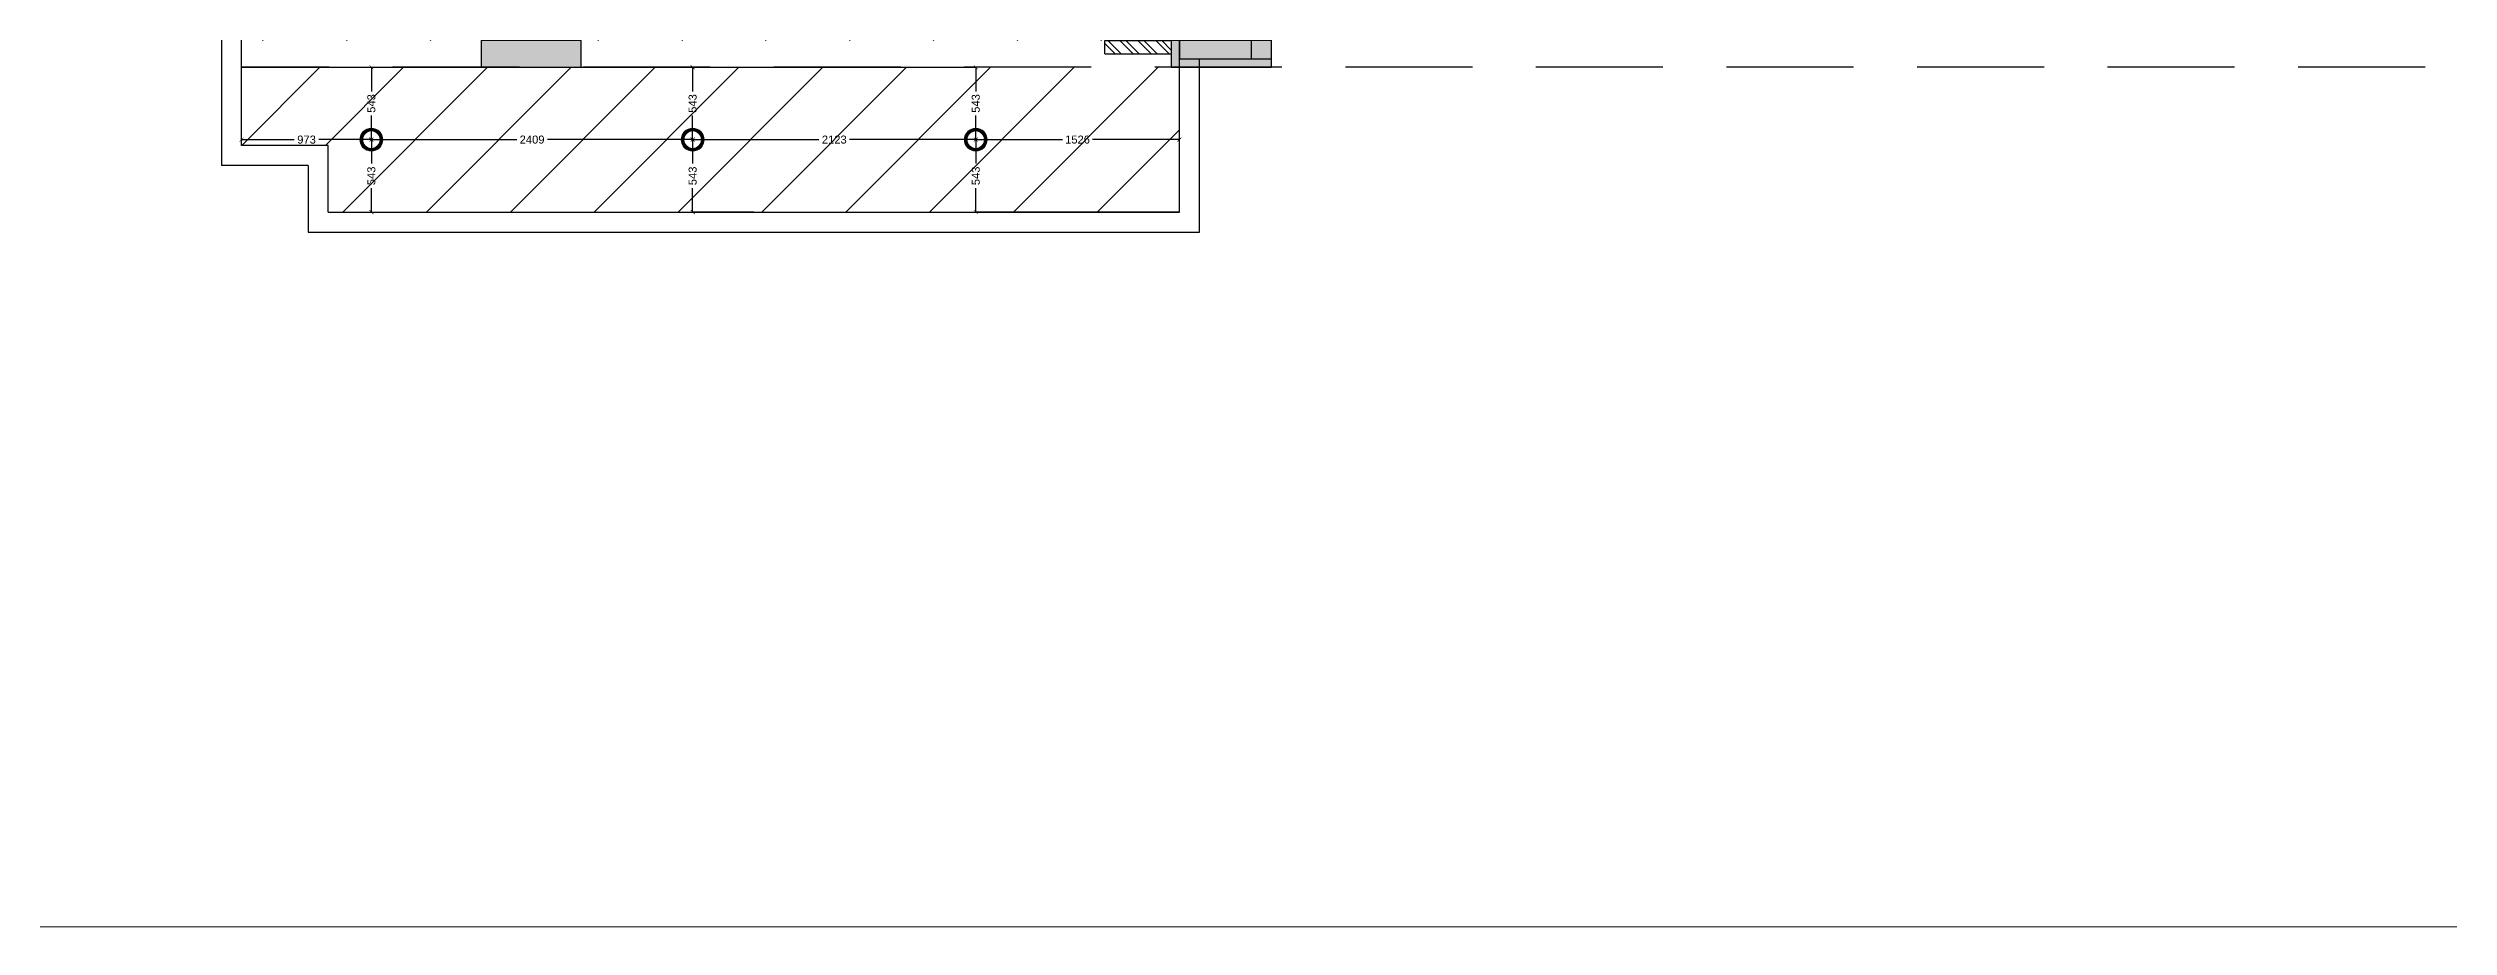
# Model space of a CAD drawing. Header units: millimetres. Extents: x 1464389 to 1998638, y -29162 to 256806.
# Drawn here: x 1706229 to 1724231, y 192286 to 198878 of the extents above; entities that cross this region are included whole.
import ezdxf

# ---------------------------------------------------------------- set-up
doc = ezdxf.new("R2010")
doc.units = ezdxf.units.MM
doc.header["$LTSCALE"] = 15
doc.header["$PDMODE"] = 35
doc.linetypes.add('HIDDEN', pattern=[9.525, 6.35, -3.175])
doc.layers.get('0').update_dxf_attribs({"lineweight": 5})
for name, color, linetype in [('COLUMN', 14, 'Continuous'), ('GFC Walls', 14, 'Continuous'), ('NEW WALL', 5, 'Continuous'), ('S-beamline-7', 8, 'HIDDEN'), ('S-col-3', 3, 'Continuous'), ('S-rcshd-252', 252, 'Continuous')]:
    doc.layers.add(name, color=color, linetype=linetype)
doc.layers.add('dimension', color=1, linetype='Continuous', lineweight=25)
doc.layers.add('ledge wall line', color=252, linetype='Continuous', lineweight=13)
doc.styles.add('ARIAL', font='arial.ttf')
doc.dimstyles.new('SC-25', dxfattribs={"dimtxt": 60, "dimasz": 30, "dimexe": 0, "dimexo": 0, "dimgap": 25, "dimtad": 0, "dimdec": 0, "dimzin": 0, "dimdsep": 46, "dimtxsty": 'ARIAL', "dimblk": 'ARCHTICK', "dimcen": 0.09, "dimdle": 3, "dimclrd": 251, "dimclre": 251, "dimclrt": 1, "dimadec": 0, "dimazin": 0, "dimtfac": 1, "dimtdec": 0, "dimtofl": 0, "dimtmove": 0, "dimatfit": 2, "dimfxl": 100, "dimtolj": 1, "dimtzin": 0, "dimarcsym": 0})

# ---------------------------------------------------------------- blocks, each defined once
blk = doc.blocks.new('C')
at = {"layer": 'S-rcshd-252'}
h = blk.add_hatch(color=1, dxfattribs=at)
h.dxf.hatch_style = 1
h.paths.add_polyline_path([(2188411, 910774), (2187961, 910774), (2187961, 909874), (2188261, 909874), (2188411, 909874)])
h.paths.add_polyline_path([(2188411, 899641), (2188261, 899641), (2187961, 899641), (2187961, 898741), (2188411, 898741)])
h.paths.add_polyline_path([(2188711, 896750), (2187961, 896750), (2187961, 896550), (2188711, 896550)])
h.paths.add_polyline_path([(2193256, 899641), (2192781, 899641), (2192781, 898686), (2193256, 898686)])
h.paths.add_polyline_path([(2193196, 896750), (2193135, 896750), (2193135, 896550), (2193196, 896550)])
h.paths.add_polyline_path([(2193346, 896614), (2193196, 896614), (2193196, 896550), (2193346, 896550)])
h.paths.add_polyline_path([(2193736, 896750), (2193196, 896750), (2193196, 896614), (2193736, 896614)])
h.paths.add_polyline_path([(2193886, 896614), (2193736, 896614), (2193346, 896614), (2193346, 896550), (2193886, 896550)])
h.paths.add_polyline_path([(2193886, 896750), (2193736, 896750), (2193736, 896614), (2193886, 896614)])
h.paths.add_polyline_path([(2198475, 899036), (2198000, 899036), (2198000, 898722), (2198475, 898720)])
h.paths.add_polyline_path([(2198475, 899651), (2198000, 899651), (2198000, 899036), (2198475, 899036)])
h.paths.add_polyline_path([(2203030, 897190), (2202880, 897190), (2202880, 896750), (2203030, 896750)])
h.paths.add_polyline_path([(2203145, 897190), (2203030, 897190), (2203030, 896750), (2203145, 896750)])
h.paths.add_polyline_path([(2203145, 896750), (2203030, 896750), (2203030, 896550), (2203145, 896550)])
h.paths.add_polyline_path([(2203030, 896750), (2202880, 896750), (2202880, 896550), (2203030, 896550)])
h.paths.add_polyline_path([(2203030, 896550), (2202880, 896550), (2202880, 896520), (2203030, 896520)])
h.paths.add_polyline_path([(2203145, 896550), (2203030, 896550), (2203030, 896520), (2203145, 896520)])
h.paths.add_polyline_path([(2208039, 896750), (2207774, 896750), (2207774, 896550), (2208039, 896550)])
h.paths.add_polyline_path([(2208039, 897190), (2207774, 897190), (2207774, 896750), (2208039, 896750)])
h.paths.add_polyline_path([(2208039, 896550), (2207774, 896550), (2207774, 896520), (2208039, 896520)])
h.paths.add_polyline_path([(2208039, 901491), (2207774, 901491), (2207774, 900691), (2208039, 900691)])
h.paths.add_polyline_path([(2208039, 905638), (2207694, 905638), (2207694, 904838), (2208039, 904838)])
h.paths.add_polyline_path([(2208039, 909712), (2207694, 909712), (2207694, 908912), (2208039, 908912)])
h.paths.add_polyline_path([(2203060, 910774), (2202610, 910774), (2202610, 909874), (2203060, 909874)])
h.paths.add_polyline_path([(2198475, 910774), (2198025, 910774), (2198025, 909874), (2198475, 909874)])
h.paths.add_polyline_path([(2193260, 910774), (2192810, 910774), (2192810, 909874), (2193260, 909874)])
blk = doc.blocks.new('3rd floor beam')
at = {"layer": 'S-beamline-7', "color": 9, "ltscale": 10, "true_color": 0xc7c8ca}
blk.add_lwpolyline([(2205665, 735997), (2182149, 735997)], dxfattribs=at)
blk = doc.blocks.new('outer wall')
at = {"layer": 'GFC Walls'}
for p, q in [((882787.9, -160136.9), (882787.9, -158053.9)), ((874916.9, -159905.4), (874916.9, -160935.9)), ((875066.9, -160785.9), (875066.9, -159905.4)), ((882097.9, -160241.9), (882097.9, -160000.4)), ((882247.9, -161435.9), (882247.9, -160136.9)), ((882247.9, -160136.9), (882637.9, -160136.9)), ((882637.9, -160136.9), (882787.9, -160136.9)), ((882097.9, -160296.9), (882097.9, -160241.9)), ((882097.9, -161200.9), (882097.9, -160296.9)), ((875566.9, -160935.9), (874916.9, -160935.9)), ((875716.9, -160785.9), (875066.9, -160785.9)), ((875566.9, -160935.9), (875566.9, -161285.9)), ((875716.9, -161285.9), (875716.9, -160785.9)), ((875566.9, -161285.9), (875566.9, -161435.9)), ((875716.9, -161285.9), (882097.9, -161285.9)), ((882097.9, -161285.9), (882097.9, -161200.9)), ((875566.9, -161435.9), (882097.9, -161435.9)), ((882097.9, -161435.9), (882247.9, -161435.9))]:
    blk.add_line(p, q, dxfattribs=at)
blk.add_lwpolyline([(882097.9, -160136.9), (882637.9, -160136.9), (882637.9, -160000.4), (882097.9, -160000.4)], close=True, dxfattribs=at)
blk = doc.blocks.new('INTRNAL WALLS')
at = {"layer": 'ledge wall line'}
h = blk.add_hatch(dxfattribs=at)
h.set_pattern_fill('ANSI32', color=256, scale=10, angle=90)
h.paths.add_polyline_path([(881833, -153970), (884112, -153970), (884112, -153820), (881683, -153820), (881683, -157110), (881833, -157110)])
h.paths.add_polyline_path([(882312, -149582), (883965, -149582), (883965, -149432), (881862, -149432), (881862, -147927), (881712, -147927), (881712, -149582), (882162, -149582), (882162, -152470), (881712, -152470), (881712, -152620), (883962, -152620), (883962, -152820), (884112, -152820), (884112, -152470), (882312, -152470)])
h.paths.add_polyline_path([(880483, -151120), (875067, -151120), (875067, -151270), (876950, -151270), (876950, -152620), (877891, -152620), (877891, -152470), (877100, -152470), (877100, -151270), (878641, -151270), (878641, -152620), (878788, -152620), (878788, -151270), (878933, -151270), (880333, -151270), (880333, -152470), (879538, -152470), (879538, -152620), (880333, -152620), (880333, -152911), (880483, -152911)])
h.paths.add_polyline_path([(880483, -148961), (880483, -147927), (880333, -147927), (880333, -148961), (874917, -148961), (874917, -149111), (880333, -149111), (880333, -150220), (880483, -150220)])
h.paths.add_polyline_path([(880483, -146877), (877313, -146877), (877313, -144171), (880333, -144645), (880333, -145977), (880483, -145977), (880483, -144517), (876791, -143937), (876791, -143775), (876641, -143775), (876641, -144065), (877163, -144147), (877163, -146877), (875067, -146877), (875067, -147027), (880483, -147027)])
h.paths.add_polyline_path([(884112, -145078), (881712, -144708), (881712, -145077), (881862, -145077), (881862, -144883), (883962, -145207), (883962, -146877), (881712, -146877), (881712, -147027), (883962, -147027), (883967, -151569), (884117, -151569)])
h.paths.add_polyline_path([(886927, -144298), (886777, -144275), (886777, -148282), (884115, -148282), (884115, -148432), (886927, -148432)])
h.paths.add_polyline_path([(889911, -149432), (889911, -144757), (889761, -144734), (889761, -149432), (886221, -149432), (886221, -149582), (889761, -149582), (889761, -155900), (889911, -155900)])
h.paths.add_polyline_path([(881638, -158065), (881683, -158065), (881683, -157965), (881538, -157965), (881538, -159250), (881638, -159250)])
h.paths.add_polyline_path([(882037, -160000), (881538, -160000), (881538, -160100), (882037, -160100)])
h.paths.add_polyline_path([(884112, -154870), (883962, -154870), (883962, -157860), (884112, -157860)])
h.paths.add_polyline_path([(880783, -155840), (880483, -155840), (880483, -153811), (878183, -153811), (878183, -153970), (880333, -153970), (880333, -155840), (878333, -155840), (878333, -154720), (878183, -154720), (878183, -155840), (877313, -155840), (877163, -155840), (877163, -157110), (877313, -157110), (877313, -155990), (880783, -155987)])
h.paths.add_polyline_path([(876413, -155840), (875067, -155840), (875067, -155990), (876413, -155990)])
h.paths.add_polyline_path([(876863, -157860), (875067, -157860), (875067, -158010), (876863, -158010)])
h.paths.add_polyline_path([(876791, -142736), (876641, -142714), (876641, -142876), (876791, -142876)])
h.paths.add_polyline_path([(884112, -143864), (883962, -143841), (883962, -144155), (884112, -144155)])
h = blk.add_hatch(dxfattribs=at)
h.set_pattern_fill('ANSI32', color=256, scale=10, angle=90)
h.paths.add_polyline_path([(887561, -155800), (885171, -155800), (885171, -155900), (887561, -155900)])
h.paths.add_polyline_path([(885321, -149582), (885171, -149582), (885171, -155800), (885321, -155800)])
at = {"layer": 'NEW WALL'}
for p, q in [((876641, -143775), (876641, -144065)), ((876791, -143775), (876641, -143775)), ((876791, -143937), (876791, -143775)), ((880483, -144517), (876791, -143937)), ((883962, -144155), (883962, -143841)), ((883962, -143841), (884112, -143864)), ((884112, -144155), (884112, -143864)), ((877163, -144147), (876641, -144065)), ((877163, -144147), (877163, -146877)), ((880333, -144645), (877313, -144171)), ((877313, -144171), (877313, -146877)), ((883962, -144155), (884112, -144155)), ((886777, -144275), (886777, -148282)), ((886777, -144275), (886927, -144298)), ((886927, -144298), (886927, -148432)), ((880483, -144517), (880483, -145977)), ((880333, -144645), (880333, -145977)), ((881712, -144708), (884112, -145078)), ((881712, -144708), (881712, -145077)), ((881862, -144883), (883962, -145207)), ((881862, -144883), (881862, -145077)), ((881712, -145077), (881862, -145077)), ((883962, -146877), (883962, -145207)), ((880333, -145977), (880483, -145977)), ((877163, -146877), (875067, -146877)), ((875067, -146877), (875067, -147027)), ((880483, -146877), (877313, -146877)), ((880483, -146877), (880483, -147027)), ((883962, -146877), (881712, -146877)), ((881712, -146877), (881712, -147027)), ((880483, -147027), (875067, -147027)), ((881712, -147027), (883962, -147027)), ((880333, -148961), (880333, -147927)), ((880483, -147927), (880333, -147927)), ((880483, -148961), (880483, -147927)), ((881712, -147927), (881712, -149277)), ((881712, -149582), (881712, -147927)), ((881712, -147927), (881862, -147927)), ((881862, -147927), (881862, -149432)), ((880333, -148961), (874917, -148961)), ((874917, -148961), (874917, -149111)), ((880483, -150220), (880483, -148961)), ((880333, -149111), (874917, -149111)), ((880333, -150220), (880333, -149111)), ((882162, -149582), (881712, -149582)), ((882162, -149582), (882162, -152470)), ((882312, -149582), (883962, -149582)), ((882312, -152470), (882312, -149582)), ((885171, -149582), (885321, -149582)), ((886221, -149582), (886221, -149432)), ((880483, -150220), (880333, -150220)), ((880483, -151120), (875067, -151120)), ((875067, -151270), (875067, -151120)), ((880483, -151120), (880483, -152911)), ((876950, -151270), (875067, -151270)), ((876950, -151270), (876950, -152620)), ((878641, -151270), (877100, -151270)), ((877100, -151270), (877100, -152470)), ((878641, -152620), (878641, -151270)), ((878783, -151270), (878933, -151270)), ((880333, -151270), (878788, -151270)), ((878788, -152620), (878788, -151270)), ((880333, -151270), (880333, -152470)), ((877891, -152470), (877100, -152470)), ((877891, -152620), (877891, -152470)), ((880333, -152470), (879538, -152470)), ((879538, -152620), (879538, -152470)), ((877891, -152620), (876950, -152620)), ((878641, -152620), (878791, -152620)), ((880333, -152620), (879538, -152620)), ((880333, -152620), (880333, -152911)), ((880333, -152911), (880483, -152911)), ((878183, -153811), (880483, -153811)), ((878183, -153970), (878183, -153811)), ((880483, -153811), (880483, -155840)), ((881683, -153820), (881683, -157110)), ((881683, -153820), (884112, -153820)), ((884112, -153820), (884112, -153970)), ((880333, -153970), (878183, -153970)), ((880333, -153970), (880333, -155840)), ((881833, -153970), (881833, -157110)), ((881833, -153970), (884112, -153970)), ((878183, -155840), (878183, -154720)), ((878183, -154720), (878333, -154720)), ((878333, -154720), (878333, -155840)), ((883962, -154870), (883962, -157860)), ((883962, -154870), (884112, -154870)), ((884112, -154870), (884112, -157860)), ((878183, -155840), (877313, -155840)), ((878333, -155840), (880333, -155840)), ((880483, -155840), (880783, -155840)), ((880783, -155840), (880783, -155987)), ((887561, -155800), (887561, -155900)), ((880783, -155987), (877313, -155990)), ((881683, -157110), (881833, -157110)), ((883962, -157860), (884112, -157860)), ((881538, -159250), (881538, -157965)), ((881538, -157965), (881683, -157965)), ((881683, -158065), (881683, -157965)), ((881638, -159250), (881638, -158065)), ((881638, -158065), (881683, -158065)), ((881538, -159250), (881638, -159250)), ((881538, -160000), (882037, -160000)), ((881538, -160100), (881538, -160000)), ((882037, -160000), (882037, -160100)), ((881538, -160100), (882037, -160100))]:
    blk.add_line(p, q, dxfattribs=at)
for points in [[(876791, -142876), (876641, -142876), (876641, -142714), (876791, -142736)], [(876413, -155840), (875067, -155840), (875067, -155990), (876413, -155990)], [(875067, -157860), (876863, -157860), (876863, -158010), (875067, -158010)]]:
    blk.add_lwpolyline(points, close=True, dxfattribs=at)
for points in [[(889761, -149432), (889761, -144734), (889911, -144757), (889911, -149432)], [(884112, -145078), (884117, -151569), (883967, -151569), (883962, -147027)], [(886777, -148282), (884112, -148282)], [(886927, -148432), (884112, -148432)], [(881862, -149432), (883962, -149432)], [(885171, -149582), (885171, -155900), (887561, -155900)], [(885321, -149582), (885321, -155800), (887561, -155800)], [(889761, -149432), (886221, -149432)], [(889761, -155900), (889761, -149582), (886221, -149582)], [(889761, -155900), (889911, -155900), (889911, -149432)], [(882312, -152470), (884112, -152470), (884112, -152820), (883962, -152820), (883962, -152620), (881712, -152620), (881712, -152470), (882162, -152470)], [(877313, -155990), (877313, -157110), (877163, -157110), (877163, -155840), (877313, -155840)]]:
    blk.add_lwpolyline(points, dxfattribs=at)
blk = doc.blocks.new('Hanging light')
h = blk.add_hatch(color=30)
h.dxf.hatch_style = 1
h.set_gradient(color1=(242, 103, 34), color2=(255, 255, 0), name='CYLINDER')
h.paths.add_polyline_path([(163326, 34665, 1), (163156, 34665, 1)])
h.paths.add_polyline_path([(163176, 34665, -1), (163306, 34665, -1)], flags=16)
at = {"color": 3}
for radius in [85.2, 65.2]:
    blk.add_circle((163241, 34665), radius, dxfattribs=at)
blk = doc.blocks.new('_ArchTick')
at = {"color": 0, "linetype": 'ByBlock', "const_width": 0.15}
blk.add_lwpolyline([(-0.5, -0.5), (0.5, 0.5)], dxfattribs=at)
blk = doc.blocks.new('*D881')
at = {"layer": 'Defpoints', "color": 0, "ltscale": 0.25, "transparency": 16777216}
for p in [(1707680, 198191), (1707680, 198148), (1708653, 198191)]:
    blk.add_point(p, dxfattribs=at)
at = {"layer": 'dimension', "color": 251, "lineweight": -2, "ltscale": 0.25, "transparency": 16777216}
for p, q in [((1707677, 198191), (1708075, 198191)), ((1707680, 198148), (1707680, 198191)), ((1708656, 198191), (1708258, 198191))]:
    blk.add_line(p, q, dxfattribs=at)
at = {"layer": 'dimension', "color": 251, "lineweight": -2, "ltscale": 0.25, "transparency": 16777216, "xscale": 30, "yscale": 30, "zscale": 30, "rotation": 180}
blk.add_blockref('_ArchTick', (1707680, 198191), dxfattribs=at)
at = {"layer": 'dimension', "color": 251, "lineweight": -2, "ltscale": 0.25, "transparency": 16777216, "xscale": 30, "yscale": 30, "zscale": 30}
blk.add_blockref('_ArchTick', (1708653, 198191), dxfattribs=at)
at = {"layer": 'dimension', "color": 1, "ltscale": 0.25, "transparency": 16777216, "insert": (1708167, 198191), "char_height": 60, "attachment_point": 5, "style": 'ARIAL'}
blk.add_mtext('\\A1;973', dxfattribs=at)
blk = doc.blocks.new('*D882')
at = {"layer": 'Defpoints', "color": 0, "ltscale": 0.25, "transparency": 16777216}
for p in [(1708653, 198191), (1711062, 198191), (1711062, 198191)]:
    blk.add_point(p, dxfattribs=at)
at = {"layer": 'dimension', "color": 251, "lineweight": -2, "ltscale": 0.25, "transparency": 16777216}
for p, q in [((1708650, 198191), (1709743, 198191)), ((1711065, 198191), (1709973, 198191))]:
    blk.add_line(p, q, dxfattribs=at)
at = {"layer": 'dimension', "color": 251, "lineweight": -2, "ltscale": 0.25, "transparency": 16777216, "xscale": 30, "yscale": 30, "zscale": 30, "rotation": 180}
blk.add_blockref('_ArchTick', (1708653, 198191), dxfattribs=at)
at = {"layer": 'dimension', "color": 251, "lineweight": -2, "ltscale": 0.25, "transparency": 16777216, "xscale": 30, "yscale": 30, "zscale": 30}
blk.add_blockref('_ArchTick', (1711062, 198191), dxfattribs=at)
at = {"layer": 'dimension', "color": 1, "ltscale": 0.25, "transparency": 16777216, "insert": (1709858, 198191), "char_height": 60, "attachment_point": 5, "style": 'ARIAL'}
blk.add_mtext('\\A1;2409', dxfattribs=at)
blk = doc.blocks.new('*D883')
at = {"layer": 'Defpoints', "color": 0, "ltscale": 0.25, "transparency": 16777216}
for p in [(1711062, 198191), (1713185, 198191), (1713185, 198191)]:
    blk.add_point(p, dxfattribs=at)
at = {"layer": 'dimension', "color": 251, "lineweight": -2, "ltscale": 0.25, "transparency": 16777216}
for p, q in [((1711059, 198191), (1712009, 198191)), ((1713188, 198191), (1712239, 198191))]:
    blk.add_line(p, q, dxfattribs=at)
at = {"layer": 'dimension', "color": 251, "lineweight": -2, "ltscale": 0.25, "transparency": 16777216, "xscale": 30, "yscale": 30, "zscale": 30, "rotation": 180}
blk.add_blockref('_ArchTick', (1711062, 198191), dxfattribs=at)
at = {"layer": 'dimension', "color": 251, "lineweight": -2, "ltscale": 0.25, "transparency": 16777216, "xscale": 30, "yscale": 30, "zscale": 30}
blk.add_blockref('_ArchTick', (1713185, 198191), dxfattribs=at)
at = {"layer": 'dimension', "color": 1, "ltscale": 0.25, "transparency": 16777216, "insert": (1712124, 198191), "char_height": 60, "attachment_point": 5, "style": 'ARIAL'}
blk.add_mtext('\\A1;2123', dxfattribs=at)
blk = doc.blocks.new('*D884')
at = {"layer": 'Defpoints', "color": 0, "ltscale": 0.25, "transparency": 16777216}
for p in [(1713185, 198191), (1714711, 198191), (1714711, 198185)]:
    blk.add_point(p, dxfattribs=at)
at = {"layer": 'dimension', "color": 251, "lineweight": -2, "ltscale": 0.25, "transparency": 16777216}
for p, q in [((1713182, 198191), (1713836, 198191)), ((1714714, 198191), (1714060, 198191)), ((1714711, 198185), (1714711, 198191))]:
    blk.add_line(p, q, dxfattribs=at)
at = {"layer": 'dimension', "color": 251, "lineweight": -2, "ltscale": 0.25, "transparency": 16777216, "xscale": 30, "yscale": 30, "zscale": 30, "rotation": 180}
blk.add_blockref('_ArchTick', (1713185, 198191), dxfattribs=at)
at = {"layer": 'dimension', "color": 251, "lineweight": -2, "ltscale": 0.25, "transparency": 16777216, "xscale": 30, "yscale": 30, "zscale": 30}
blk.add_blockref('_ArchTick', (1714711, 198191), dxfattribs=at)
at = {"layer": 'dimension', "color": 1, "ltscale": 0.25, "transparency": 16777216, "insert": (1713948, 198191), "char_height": 60, "attachment_point": 5, "style": 'ARIAL'}
blk.add_mtext('\\A1;1526', dxfattribs=at)
blk = doc.blocks.new('*D913')
at = {"layer": 'Defpoints', "color": 0, "ltscale": 0.25, "transparency": 16777216}
for p in [(1707680, 198734), (1708653, 198734), (1708653, 198191)]:
    blk.add_point(p, dxfattribs=at)
at = {"layer": 'dimension', "color": 251, "lineweight": -2, "ltscale": 0.25, "transparency": 16777216}
for p, q in [((1707680, 198734), (1708653, 198734)), ((1708653, 198737), (1708653, 198553)), ((1708653, 198188), (1708653, 198371)), ((1708653, 198191), (1708653, 198191))]:
    blk.add_line(p, q, dxfattribs=at)
at = {"layer": 'dimension', "color": 251, "lineweight": -2, "ltscale": 0.25, "transparency": 16777216, "xscale": 30, "yscale": 30, "zscale": 30}
for p, rotation in [((1708653, 198734), 90), ((1708653, 198191), 270)]:
    blk.add_blockref('_ArchTick', p, dxfattribs=dict(at, rotation=rotation))
at = {"layer": 'dimension', "color": 1, "ltscale": 0.25, "transparency": 16777216, "insert": (1708653, 198462), "char_height": 60, "attachment_point": 5, "rotation": 90, "style": 'ARIAL'}
blk.add_mtext('\\A1;543', dxfattribs=at)
blk = doc.blocks.new('*D914')
at = {"layer": 'Defpoints', "color": 0, "ltscale": 0.25, "transparency": 16777216}
for p in [(1708653, 198191), (1708330, 197648), (1708653, 197648)]:
    blk.add_point(p, dxfattribs=at)
at = {"layer": 'dimension', "color": 251, "lineweight": -2, "ltscale": 0.25, "transparency": 16777216}
for p, q in [((1708653, 198194), (1708653, 198011)), ((1708653, 198191), (1708653, 198191)), ((1708653, 197645), (1708653, 197828)), ((1708330, 197648), (1708653, 197648))]:
    blk.add_line(p, q, dxfattribs=at)
at = {"layer": 'dimension', "color": 251, "lineweight": -2, "ltscale": 0.25, "transparency": 16777216, "xscale": 30, "yscale": 30, "zscale": 30}
for p, rotation in [((1708653, 198191), 90), ((1708653, 197648), 270)]:
    blk.add_blockref('_ArchTick', p, dxfattribs=dict(at, rotation=rotation))
at = {"layer": 'dimension', "color": 1, "ltscale": 0.25, "transparency": 16777216, "insert": (1708653, 197919), "char_height": 60, "attachment_point": 5, "rotation": 90, "style": 'ARIAL'}
blk.add_mtext('\\A1;543', dxfattribs=at)
blk = doc.blocks.new('*D915')
at = {"layer": 'Defpoints', "color": 0, "ltscale": 0.25, "transparency": 16777216}
for p in [(1707680, 198734), (1711062, 198734), (1711065, 198191)]:
    blk.add_point(p, dxfattribs=at)
at = {"layer": 'dimension', "color": 251, "lineweight": -2, "ltscale": 0.25, "transparency": 16777216}
for p, q in [((1707680, 198734), (1711062, 198734)), ((1711062, 198737), (1711062, 198553)), ((1711062, 198188), (1711062, 198371)), ((1711065, 198191), (1711062, 198191))]:
    blk.add_line(p, q, dxfattribs=at)
at = {"layer": 'dimension', "color": 251, "lineweight": -2, "ltscale": 0.25, "transparency": 16777216, "xscale": 30, "yscale": 30, "zscale": 30}
for p, rotation in [((1711062, 198734), 90), ((1711062, 198191), 270)]:
    blk.add_blockref('_ArchTick', p, dxfattribs=dict(at, rotation=rotation))
at = {"layer": 'dimension', "color": 1, "ltscale": 0.25, "transparency": 16777216, "insert": (1711062, 198462), "char_height": 60, "attachment_point": 5, "rotation": 90, "style": 'ARIAL'}
blk.add_mtext('\\A1;543', dxfattribs=at)
blk = doc.blocks.new('*D916')
at = {"layer": 'Defpoints', "color": 0, "ltscale": 0.25, "transparency": 16777216}
for p in [(1711064, 198191), (1711062, 197648), (1711521, 197648)]:
    blk.add_point(p, dxfattribs=at)
at = {"layer": 'dimension', "color": 251, "lineweight": -2, "ltscale": 0.25, "transparency": 16777216}
for p, q in [((1711062, 198194), (1711062, 198011)), ((1711064, 198191), (1711062, 198191)), ((1711062, 197645), (1711062, 197828)), ((1711521, 197648), (1711062, 197648))]:
    blk.add_line(p, q, dxfattribs=at)
at = {"layer": 'dimension', "color": 251, "lineweight": -2, "ltscale": 0.25, "transparency": 16777216, "xscale": 30, "yscale": 30, "zscale": 30}
for p, rotation in [((1711062, 198191), 90), ((1711062, 197648), 270)]:
    blk.add_blockref('_ArchTick', p, dxfattribs=dict(at, rotation=rotation))
at = {"layer": 'dimension', "color": 1, "ltscale": 0.25, "transparency": 16777216, "insert": (1711062, 197919), "char_height": 60, "attachment_point": 5, "rotation": 90, "style": 'ARIAL'}
blk.add_mtext('\\A1;543', dxfattribs=at)
blk = doc.blocks.new('*D917')
at = {"layer": 'Defpoints', "color": 0, "ltscale": 0.25, "transparency": 16777216}
for p in [(1707680, 198734), (1713185, 198734), (1713185, 198191)]:
    blk.add_point(p, dxfattribs=at)
at = {"layer": 'dimension', "color": 251, "lineweight": -2, "ltscale": 0.25, "transparency": 16777216}
for p, q in [((1707680, 198734), (1713185, 198734)), ((1713185, 198737), (1713185, 198553)), ((1713185, 198188), (1713185, 198371)), ((1713185, 198191), (1713185, 198191))]:
    blk.add_line(p, q, dxfattribs=at)
at = {"layer": 'dimension', "color": 251, "lineweight": -2, "ltscale": 0.25, "transparency": 16777216, "xscale": 30, "yscale": 30, "zscale": 30}
for p, rotation in [((1713185, 198734), 90), ((1713185, 198191), 270)]:
    blk.add_blockref('_ArchTick', p, dxfattribs=dict(at, rotation=rotation))
at = {"layer": 'dimension', "color": 1, "ltscale": 0.25, "transparency": 16777216, "insert": (1713185, 198462), "char_height": 60, "attachment_point": 5, "rotation": 90, "style": 'ARIAL'}
blk.add_mtext('\\A1;543', dxfattribs=at)
blk = doc.blocks.new('*D918')
at = {"layer": 'Defpoints', "color": 0, "ltscale": 0.25, "transparency": 16777216}
for p in [(1713185, 198191), (1713185, 197648), (1714711, 197648)]:
    blk.add_point(p, dxfattribs=at)
at = {"layer": 'dimension', "color": 251, "lineweight": -2, "ltscale": 0.25, "transparency": 16777216}
for p, q in [((1713185, 198194), (1713185, 198011)), ((1713185, 198191), (1713185, 198191)), ((1713185, 197645), (1713185, 197828)), ((1714711, 197648), (1713185, 197648))]:
    blk.add_line(p, q, dxfattribs=at)
at = {"layer": 'dimension', "color": 251, "lineweight": -2, "ltscale": 0.25, "transparency": 16777216, "xscale": 30, "yscale": 30, "zscale": 30}
for p, rotation in [((1713185, 198191), 90), ((1713185, 197648), 270)]:
    blk.add_blockref('_ArchTick', p, dxfattribs=dict(at, rotation=rotation))
at = {"layer": 'dimension', "color": 1, "ltscale": 0.25, "transparency": 16777216, "insert": (1713185, 197919), "char_height": 60, "attachment_point": 5, "rotation": 90, "style": 'ARIAL'}
blk.add_mtext('\\A1;543', dxfattribs=at)

msp = doc.modelspace()

# ---------------------------------------------------------------- hatches: boundary and pattern name
at = {"true_color": 0x636466}
h = msp.add_hatch(dxfattribs=at)
h.set_pattern_fill('ANSI31', color=251, scale=140)
h.set_pattern_definition([(45, (882263.97, 177990.95), (-314.30896, 314.30896), [])])
h.paths.add_polyline_path([(1714711.3, 198637.1), (1714711.3, 198692.1), (1714711.3, 198733.5), (1710226, 198733.5), (1710226, 198733.4), (1709476, 198733.4), (1707680.3, 198733.5), (1707680.3, 198148.1), (1708330.3, 198148.1), (1708330.3, 197648.1), (1714711.3, 197648.1), (1714711.3, 197733.1)])
h.paths.add_polyline_path([(1714151.3, 200923.9), (1710001, 200923.8), (1710001, 198973.9), (1710001, 198933.5), (1714151.3, 198933.5), (1714151.3, 198983.5)])
h.paths.add_polyline_path([(1709626, 200923.8), (1707680.3, 200923.7), (1707680.3, 198933.5), (1709626, 198933.5)])

# ---------------------------------------------------------------- linework, layer by layer
msp.add_line((1687036, 192285.6), (1833222.5, 192285.6))
at = {"ltscale": 0.25}
msp.add_lwpolyline([(1698426.2, 192285.6), (1751021.6, 192285.6), (1751021.6, 225109.5), (1698426.2, 225109.5)], close=True, dxfattribs=at)
at = {"layer": 'COLUMN', "color": 240, "true_color": 0xed1f24}
msp.add_lwpolyline([(1710226, 198733.4), (1710226, 198933.4), (1709476, 198933.4), (1709476, 198733.4)], close=True, dxfattribs=at)
at = {"layer": 'S-col-3', "color": 1, "lineweight": -3, "ltscale": 0.15}
msp.add_lwpolyline([(1715401.3, 198733.5), (1715401.3, 198933.5), (1714650.2, 198933.5), (1714650.2, 198733.5)], close=True, dxfattribs=at)

# ---------------------------------------------------------------- block references
for name, p in [('outer wall', (832613.4, 358934)), ('INTRNAL WALLS', (832613.4, 358934)), ('Hanging light', (1545412, 163525.5)), ('Hanging light', (1547821.1, 163525.5)), ('Hanging light', (1549943.8, 163525.5))]:
    msp.add_blockref(name, p)
at = {"layer": 'COLUMN', "color": 240, "true_color": 0xed1f24}
for name, p in [('3rd floor beam', (-474469, -537263.5)), ('C', (-478484.8, -697816.8))]:
    msp.add_blockref(name, p, dxfattribs=at)

# ---------------------------------------------------------------- dimensions: what is measured, and where the dimension line sits
at = {"layer": 'dimension', "ltscale": 0.25}
for base, p1, p2, picture, middle in [((1708653.2, 198733.5), (1708653.2, 198190.8), (1707680.3, 198733.5), '*D913', (1708653.2, 198462.2)), ((1711062.3, 198733.5), (1711065.3, 198190.8), (1707680.3, 198733.5), '*D915', (1711062.3, 198462.2)), ((1713185, 198733.5), (1713185, 198190.8), (1707680.3, 198733.5), '*D917', (1713185, 198462.2)), ((1708653.2, 197648.1), (1708653.2, 198190.8), (1708330.3, 197648.1), '*D914', (1708653.2, 197919.5)), ((1711062.3, 197648.1), (1711063.8, 198190.8), (1711520.8, 197648.1), '*D916', (1711062.3, 197919.5)), ((1713185, 197648.1), (1713185, 198190.8), (1714711.3, 197648.1), '*D918', (1713185, 197919.5))]:
    dim = msp.add_linear_dim(base=base, p1=p1, p2=p2, angle=90, dimstyle='SC-25', dxfattribs=at)
    dim.commit()
    dim.dimension.update_dxf_attribs({"geometry": picture, "text_midpoint": middle})
for base, p1, p2, picture, middle in [((1707680.3, 198190.8), (1708653.2, 198190.8), (1707680.3, 198148.1), '*D881', (1708166.8, 198190.8)), ((1711062.3, 198190.8), (1708653.2, 198190.8), (1711062.3, 198190.8), '*D882', (1709857.7, 198190.8)), ((1713185, 198190.8), (1711062.3, 198190.8), (1713185, 198190.8), '*D883', (1712123.6, 198190.8)), ((1714711.3, 198190.8), (1713185, 198190.8), (1714711.3, 198185.1), '*D884', (1713948.1, 198190.8))]:
    dim = msp.add_linear_dim(base=base, p1=p1, p2=p2, dimstyle='SC-25', dxfattribs=at)
    dim.commit()
    dim.dimension.update_dxf_attribs({"geometry": picture, "text_midpoint": middle})

doc.saveas('drawing.dxf')
